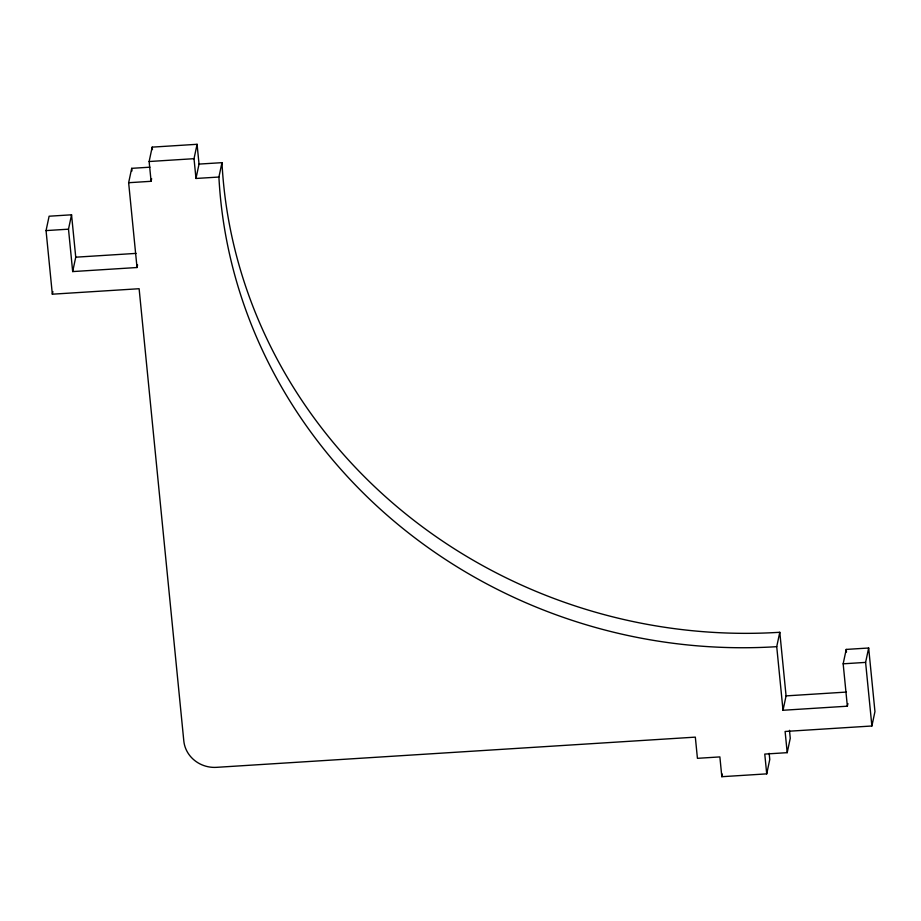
<?xml version="1.0" encoding="UTF-8"?>
<svg xmlns="http://www.w3.org/2000/svg" width="921" height="921" viewBox="0 0 921 921"><rect width="100%" height="100%" fill="white"/><g stroke="black" fill="none" stroke-linecap="round" stroke-linejoin="round"><path stroke-width="1.38" d="M769.162 753.297L769.772 759.48L766.721 773.87L721.822 776.702L719.877 756.912L697.427 758.328L695.332 737.134L216.527 767.343A30.14 28.24 12 0 1 183.809 740.968L139.117 288.722L52.336 294.19L46.05 230.595L49.112 216.216L71.55 214.8L75.741 257.189L72.678 271.58L137.022 267.516L137.574 264.903M52.336 294.19L52.888 291.577M72.678 271.58L68.499 229.179L71.55 214.8M137.022 267.516L128.641 182.715L131.703 168.336L149.939 167.185M128.641 182.715L151.09 181.299L149.133 161.52L152.184 147.13L197.082 144.298L199.028 164.088L195.977 178.467L218.91 177.039A512.283 480.163 12 0 0 776.725 646.669L783.011 710.264L847.355 706.2L847.907 703.586M151.09 181.299L151.643 178.686M195.977 178.467L194.02 158.688L197.082 144.298M218.91 177.039L221.973 162.66L199.028 164.088M721.822 776.702L722.386 774.089M776.725 646.669L779.788 632.278A512.283 480.163 12 0 1 221.973 162.66M783.011 710.264L786.073 695.885L779.788 632.278M766.721 773.87L764.764 754.08L787.202 752.664L790.264 738.285L789.481 730.33M847.355 706.2L843.164 663.811L846.226 649.42L868.664 648.004L874.95 711.599L871.888 725.99L785.106 731.47L787.202 752.664M871.888 725.99L865.602 662.395L868.664 648.004M149.133 161.52L194.02 158.688M46.05 230.595L68.499 229.179M75.741 257.189L136.055 253.39M843.164 663.811L865.602 662.395M786.073 695.885L846.387 692.074M846.226 649.42L846.48 652.068M152.184 147.13L152.437 149.605M131.703 168.336L131.968 170.984"/></g></svg>
